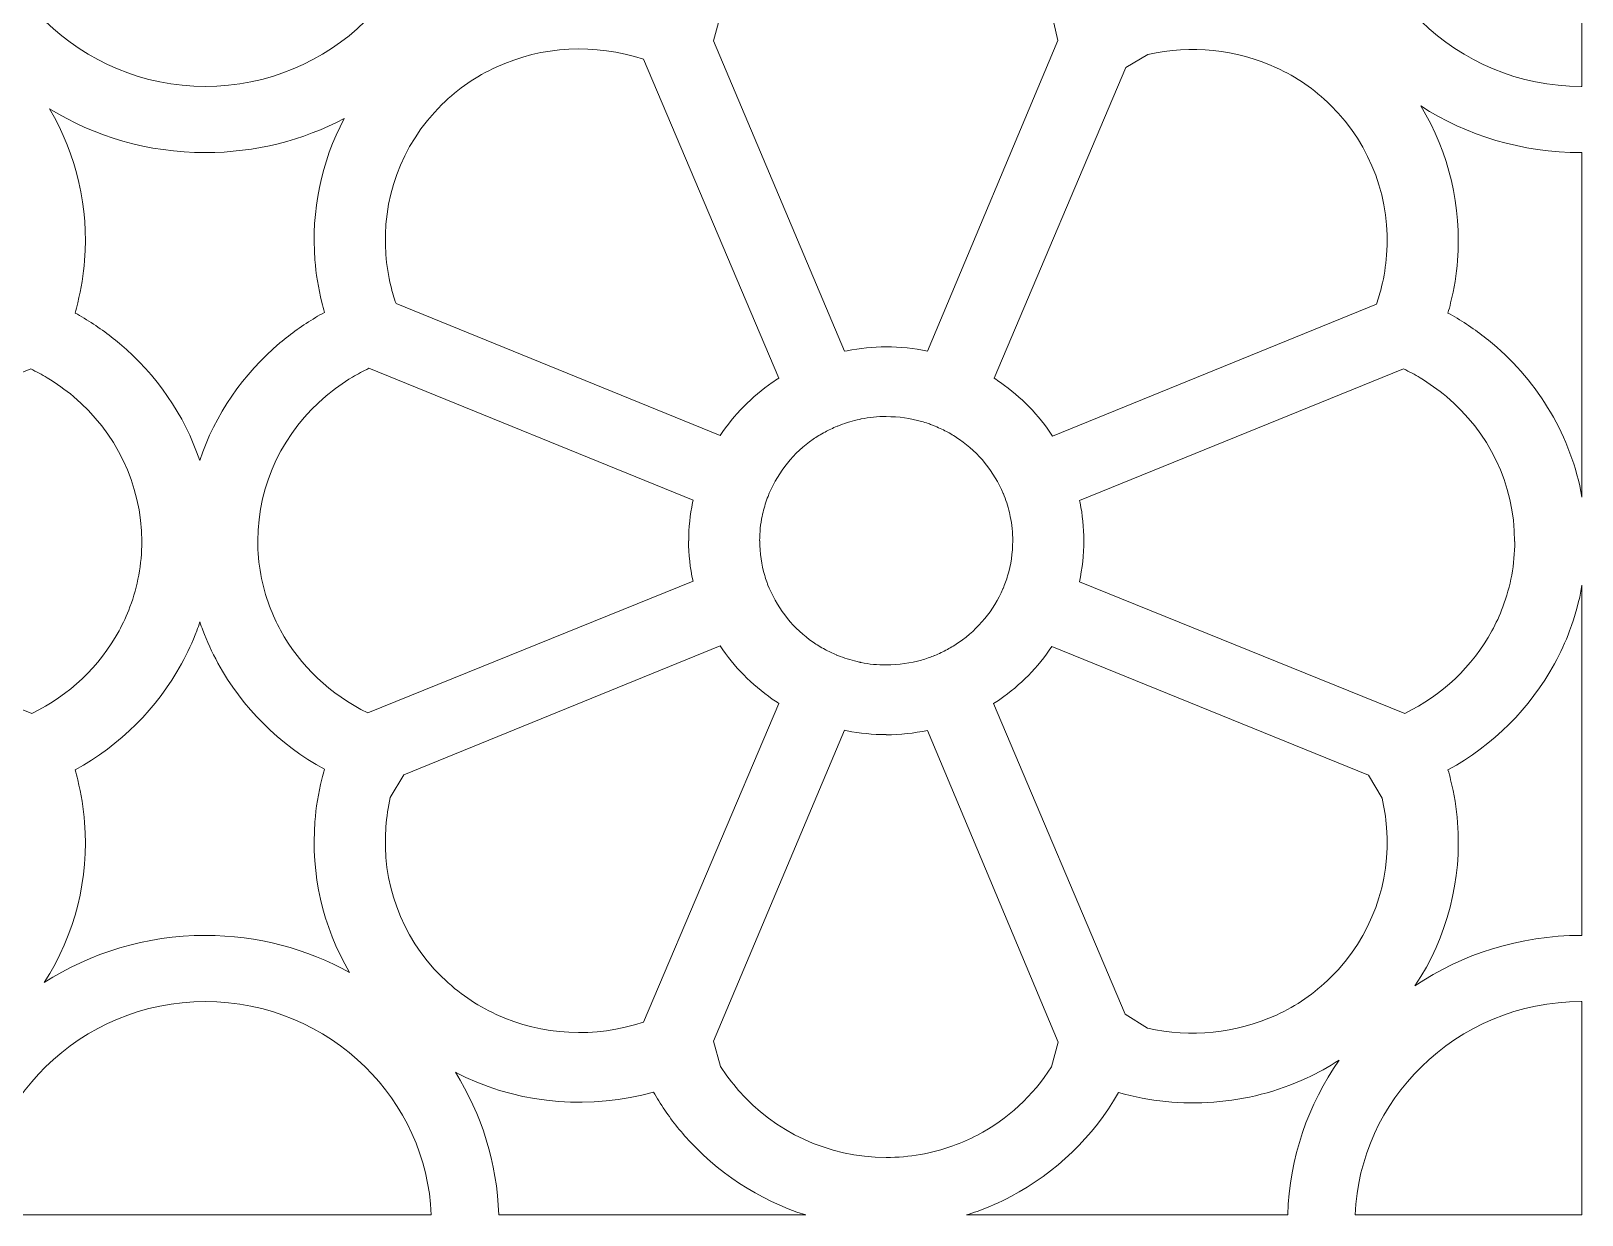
# Model space of a CAD drawing. Header units: millimetres. Extents: x -1200 to 1200, y -590 to 590.
# Drawn here: x 749 to 1200, y -590 to -245.9 of the extents above; entities that cross this region are included whole.
import ezdxf

# ---------------------------------------------------------------- set-up
doc = ezdxf.new("R2010")
doc.units = ezdxf.units.MM
doc.header["$MEASUREMENT"] = 0
doc.layers.add('Layer 1', color=7, linetype='Continuous')

msp = doc.modelspace()

# ---------------------------------------------------------------- linework, layer by layer
at = {"layer": 'Layer 1', "color": 250, "lineweight": 20}
for points, knots in [([(865.3708, -197.5319), (865.3708, -197.5319), (865.3708, -197.5295), (865.3708, -197.5295), (865.3708, -197.5295), (865.4091, -197.5295), (865.4091, -197.5295), (865.4087, -179.7629), (858.0399, -163.65), (846.1298, -151.9653), (834.2207, -140.2812), (817.7992, -133.0523), (799.692, -133.0513), (799.692, -133.0513), (799.692, -133.089), (799.692, -133.089), (799.692, -133.089), (799.6868, -133.089), (799.6868, -133.089), (799.6868, -133.089), (799.6844, -133.089), (799.6844, -133.089), (799.6844, -133.089), (799.6844, -133.0513), (799.6844, -133.0513), (781.5759, -133.0516), (765.1523, -140.2812), (753.2425, -151.9667), (741.3337, -163.651), (733.9655, -179.7622), (733.9645, -197.5268), (733.9645, -197.5268), (734.0029, -197.5268), (734.0029, -197.5268), (734.0029, -197.5268), (734.0029, -197.5319), (734.0029, -197.5319), (734.0029, -197.5319), (734.0029, -197.5343), (734.0029, -197.5343), (734.0029, -197.5343), (733.9645, -197.5343), (733.9645, -197.5343), (733.9649, -215.3006), (741.3337, -231.4135), (753.2442, -243.0982), (765.1533, -254.7819), (781.5748, -262.0108), (799.6816, -262.0118), (799.6816, -262.0118), (799.6816, -261.9742), (799.6816, -261.9742), (799.6816, -261.9742), (799.6868, -261.9742), (799.6868, -261.9742), (799.6868, -261.9742), (799.6893, -261.9742), (799.6893, -261.9742), (799.6893, -261.9742), (799.6893, -262.0118), (799.6893, -262.0118), (817.7981, -262.0115), (834.2214, -254.7819), (846.1315, -243.0968), (858.0406, -231.4125), (865.408, -215.3016), (865.4091, -197.537), (865.4091, -197.537), (865.3708, -197.537), (865.3708, -197.537), (865.3708, -197.537), (865.3708, -197.5319), (865.3708, -197.5319)], [0, 0, 0, 0, 0.04166667, 0.04166667, 0.04166667, 0.08333333, 0.08333333, 0.08333333, 0.125, 0.125, 0.125, 0.16666667, 0.16666667, 0.16666667, 0.20833333, 0.20833333, 0.20833333, 0.25, 0.25, 0.25, 0.29166667, 0.29166667, 0.29166667, 0.33333333, 0.33333333, 0.33333333, 0.375, 0.375, 0.375, 0.41666667, 0.41666667, 0.41666667, 0.45833333, 0.45833333, 0.45833333, 0.5, 0.5, 0.5, 0.54166667, 0.54166667, 0.54166667, 0.58333333, 0.58333333, 0.58333333, 0.625, 0.625, 0.625, 0.66666667, 0.66666667, 0.66666667, 0.70833333, 0.70833333, 0.70833333, 0.75, 0.75, 0.75, 0.79166667, 0.79166667, 0.79166667, 0.83333333, 0.83333333, 0.83333333, 0.875, 0.875, 0.875, 0.91666667, 0.91666667, 0.91666667, 0.95833333, 0.95833333, 0.95833333, 1, 1, 1, 1]), ([(1199.95, -133.053), (1199.95, -133.053), (1199.95, -262.0118), (1199.95, -262.0118), (1199.95, -262.0118), (1199.6905, -262.0118), (1199.6905, -262.0118), (1199.6905, -262.0118), (1199.6905, -261.9742), (1199.6905, -261.9742), (1199.6905, -261.9742), (1199.6881, -261.9742), (1199.6881, -261.9742), (1199.6881, -261.9742), (1199.6829, -261.9742), (1199.6829, -261.9742), (1199.6829, -261.9742), (1199.6829, -262.0118), (1199.6829, -262.0118), (1181.5761, -262.0108), (1165.1546, -254.7819), (1153.2455, -243.0982), (1141.335, -231.4135), (1133.9662, -215.3006), (1133.9658, -197.5343), (1133.9658, -197.5343), (1134.0041, -197.5343), (1134.0041, -197.5343), (1134.0041, -197.5343), (1134.0041, -197.5319), (1134.0041, -197.5319), (1134.0041, -197.5319), (1134.0041, -197.5268), (1134.0041, -197.5268), (1134.0041, -197.5268), (1133.9658, -197.5268), (1133.9658, -197.5268), (1133.9669, -179.7622), (1141.335, -163.651), (1153.2437, -151.9667), (1165.1535, -140.2812), (1181.5772, -133.0516), (1199.6857, -133.0513), (1199.6857, -133.0513), (1199.6857, -133.089), (1199.6857, -133.089), (1199.6857, -133.089), (1199.6881, -133.089), (1199.6881, -133.089), (1199.6881, -133.089), (1199.6933, -133.089), (1199.6933, -133.089), (1199.6933, -133.089), (1199.6933, -133.0513), (1199.6933, -133.0513), (1199.6933, -133.0513), (1199.95, -133.053), (1199.95, -133.053)], [0, 0, 0, 0, 0.05263158, 0.05263158, 0.05263158, 0.10526316, 0.10526316, 0.10526316, 0.15789474, 0.15789474, 0.15789474, 0.21052632, 0.21052632, 0.21052632, 0.26315789, 0.26315789, 0.26315789, 0.31578947, 0.31578947, 0.31578947, 0.36842105, 0.36842105, 0.36842105, 0.42105263, 0.42105263, 0.42105263, 0.47368421, 0.47368421, 0.47368421, 0.52631579, 0.52631579, 0.52631579, 0.57894737, 0.57894737, 0.57894737, 0.63157895, 0.63157895, 0.63157895, 0.68421053, 0.68421053, 0.68421053, 0.73684211, 0.73684211, 0.73684211, 0.78947368, 0.78947368, 0.78947368, 0.84210526, 0.84210526, 0.84210526, 0.89473684, 0.89473684, 0.89473684, 0.94736842, 0.94736842, 0.94736842, 1, 1, 1, 1]), ([(1047.5792, -248.6367), (1047.5792, -248.6367), (1045.8981, -241.4191), (1045.8981, -241.4191), (1040.5522, -232.9488), (1033.0414, -225.9862), (1024.1443, -221.3124), (1021.9537, -220.1616), (1019.5702, -219.1173), (1017.0056, -218.192), (1010.9252, -215.9993), (1004.4098, -214.8024), (997.6653, -214.802), (997.6653, -214.802), (997.6653, -214.8418), (997.6653, -214.8418), (997.6653, -214.8418), (997.659, -214.8418), (997.659, -214.8418), (980.5222, -214.8418), (965.1574, -222.3841), (954.7118, -234.3168), (952.8043, -236.4955), (951.0587, -238.8206), (949.4959, -241.27), (949.4959, -241.27), (947.4685, -248.7295), (947.4685, -248.7295), (947.4685, -248.7295), (985.5417, -338.9738), (985.5417, -338.9738), (985.5417, -338.9738), (986.2856, -338.8263), (986.2856, -338.8263), (989.9599, -338.0998), (993.758, -337.7173), (997.6433, -337.7163), (997.6433, -337.7163), (997.6433, -337.6769), (997.6433, -337.6769), (997.6433, -337.6769), (997.6545, -337.6769), (997.6545, -337.6769), (1001.7117, -337.6769), (1005.7177, -338.1132), (1009.6246, -338.9378), (1009.6246, -338.9378), (1047.5792, -248.6367), (1047.5792, -248.6367)], [0, 0, 0, 0, 0.0625, 0.0625, 0.0625, 0.125, 0.125, 0.125, 0.1875, 0.1875, 0.1875, 0.25, 0.25, 0.25, 0.3125, 0.3125, 0.3125, 0.375, 0.375, 0.375, 0.4375, 0.4375, 0.4375, 0.5, 0.5, 0.5, 0.5625, 0.5625, 0.5625, 0.625, 0.625, 0.625, 0.6875, 0.6875, 0.6875, 0.75, 0.75, 0.75, 0.8125, 0.8125, 0.8125, 0.875, 0.875, 0.875, 0.9375, 0.9375, 0.9375, 1, 1, 1, 1]), ([(855.1221, -325.1364), (855.1221, -325.1364), (949.4031, -363.48), (949.4031, -363.48), (953.3885, -357.4583), (958.5294, -352.2164), (964.5223, -348.0548), (965.1466, -347.621), (965.766, -347.2062), (966.3844, -346.8086), (966.3844, -346.8086), (927.086, -254.1342), (927.086, -254.1342), (913.033, -249.4764), (897.6125, -250.2207), (884.2277, -256.3997), (881.3043, -257.75), (878.533, -259.313), (875.9538, -261.0859), (873.3722, -262.8604), (870.8666, -264.9221), (868.4678, -267.2725), (868.4678, -267.2725), (868.4881, -267.2923), (868.4881, -267.2923), (868.4881, -267.2923), (868.4783, -267.3016), (868.4783, -267.3016), (856.3718, -279.1786), (850.9494, -295.1824), (852.1635, -310.8928), (852.4066, -314.0409), (852.8882, -317.0941), (853.6074, -320.015), (854.0329, -321.745), (854.5372, -323.4546), (855.1221, -325.1364)], [0, 0, 0, 0, 0.08333333, 0.08333333, 0.08333333, 0.16666667, 0.16666667, 0.16666667, 0.25, 0.25, 0.25, 0.33333333, 0.33333333, 0.33333333, 0.41666667, 0.41666667, 0.41666667, 0.5, 0.5, 0.5, 0.58333333, 0.58333333, 0.58333333, 0.66666667, 0.66666667, 0.66666667, 0.75, 0.75, 0.75, 0.83333333, 0.83333333, 0.83333333, 0.91666667, 0.91666667, 0.91666667, 1, 1, 1, 1]), ([(1045.9948, -363.6274), (1045.9948, -363.6274), (1140.1847, -325.3215), (1140.1847, -325.3215), (1140.7696, -323.6397), (1141.276, -321.9291), (1141.7019, -320.1987), (1142.4211, -317.2779), (1142.9027, -314.225), (1143.1458, -311.0765), (1144.3599, -295.3661), (1138.9375, -279.3624), (1126.831, -267.4853), (1126.831, -267.4853), (1126.8212, -267.4761), (1126.8212, -267.4761), (1126.8212, -267.4761), (1126.8415, -267.4563), (1126.8415, -267.4563), (1124.4427, -265.1055), (1121.9374, -263.0439), (1119.3555, -261.2696), (1116.7766, -259.4965), (1114.005, -257.9334), (1111.0816, -256.5838), (1099.4368, -251.2075), (1086.2495, -249.9459), (1073.7631, -252.7761), (1073.7631, -252.7761), (1067.2955, -256.5072), (1067.2955, -256.5072), (1067.2955, -256.5072), (1028.9929, -346.8329), (1028.9929, -346.8329), (1029.644, -347.249), (1030.2837, -347.6743), (1030.9087, -348.1106), (1036.8873, -352.2811), (1042.0167, -357.5544), (1045.9948, -363.6274)], [0, 0, 0, 0, 0.07692308, 0.07692308, 0.07692308, 0.15384615, 0.15384615, 0.15384615, 0.23076923, 0.23076923, 0.23076923, 0.30769231, 0.30769231, 0.30769231, 0.38461538, 0.38461538, 0.38461538, 0.46153846, 0.46153846, 0.46153846, 0.53846154, 0.53846154, 0.53846154, 0.61538462, 0.61538462, 0.61538462, 0.69230769, 0.69230769, 0.69230769, 0.76923077, 0.76923077, 0.76923077, 0.84615385, 0.84615385, 0.84615385, 0.92307692, 0.92307692, 0.92307692, 1, 1, 1, 1]), ([(754.3756, -268.5149), (762.3611, -281.9817), (765.7574, -297.3897), (764.5835, -312.5846), (764.2688, -316.6541), (763.5985, -320.7945), (762.5731, -324.9605), (762.3331, -325.9354), (762.0723, -326.9089), (761.7918, -327.8786), (762.6865, -328.3703), (763.5741, -328.8784), (764.4519, -329.4044), (768.0956, -331.5878), (771.5417, -334.0502), (774.7557, -336.7585), (785.4141, -345.7397), (793.5586, -357.4258), (798.0308, -370.7026), (802.4895, -357.3505), (810.6581, -345.5977), (821.3657, -336.5751), (824.5799, -333.8664), (828.0258, -331.4041), (831.6694, -329.2209), (832.5473, -328.6951), (833.4335, -328.1872), (834.3281, -327.6955), (834.0477, -326.7251), (833.7878, -325.7516), (833.5479, -324.7764), (832.5225, -320.6104), (831.8522, -316.4703), (831.5376, -312.4008), (830.4498, -298.3225), (833.2828, -284.0612), (840.0563, -271.3304), (828.0436, -277.6576), (814.2996, -281.2502), (799.6893, -281.2505), (799.6893, -281.2505), (799.6893, -281.2881), (799.6893, -281.2881), (799.6893, -281.2881), (799.6868, -281.2881), (799.6868, -281.2881), (799.6868, -281.2881), (799.6816, -281.2881), (799.6816, -281.2881), (799.6816, -281.2881), (799.6816, -281.2505), (799.6816, -281.2505), (783.0274, -281.2495), (767.496, -276.5821), (754.3756, -268.5149)], [0, 0, 0, 0, 0.05555556, 0.05555556, 0.05555556, 0.11111111, 0.11111111, 0.11111111, 0.16666667, 0.16666667, 0.16666667, 0.22222222, 0.22222222, 0.22222222, 0.27777778, 0.27777778, 0.27777778, 0.33333333, 0.33333333, 0.33333333, 0.38888889, 0.38888889, 0.38888889, 0.44444444, 0.44444444, 0.44444444, 0.5, 0.5, 0.5, 0.55555556, 0.55555556, 0.55555556, 0.61111111, 0.61111111, 0.61111111, 0.66666667, 0.66666667, 0.66666667, 0.72222222, 0.72222222, 0.72222222, 0.77777778, 0.77777778, 0.77777778, 0.83333333, 0.83333333, 0.83333333, 0.88888889, 0.88888889, 0.88888889, 0.94444444, 0.94444444, 0.94444444, 1, 1, 1, 1]), ([(1199.95, -281.2505), (1199.95, -281.2505), (1199.95, -381.417), (1199.95, -381.417), (1196.8296, -363.7171), (1187.3873, -348.0867), (1173.9439, -336.7585), (1170.73, -334.0502), (1167.2838, -331.5878), (1163.6403, -329.4044), (1162.7624, -328.8784), (1161.8748, -328.3703), (1160.9802, -327.8786), (1161.2606, -326.9089), (1161.5215, -325.9354), (1161.7614, -324.9605), (1162.7868, -320.7945), (1163.4571, -316.6541), (1163.7717, -312.5846), (1164.9698, -297.0807), (1161.4098, -281.3549), (1153.0715, -267.6958), (1166.4622, -276.2656), (1182.4728, -281.2495), (1199.6829, -281.2505), (1199.6829, -281.2505), (1199.6829, -281.2881), (1199.6829, -281.2881), (1199.6829, -281.2881), (1199.6881, -281.2881), (1199.6881, -281.2881), (1199.6881, -281.2881), (1199.6905, -281.2881), (1199.6905, -281.2881), (1199.6905, -281.2881), (1199.6905, -281.2505), (1199.6905, -281.2505), (1199.6905, -281.2505), (1199.95, -281.2505), (1199.95, -281.2505)], [0, 0, 0, 0, 0.07692308, 0.07692308, 0.07692308, 0.15384615, 0.15384615, 0.15384615, 0.23076923, 0.23076923, 0.23076923, 0.30769231, 0.30769231, 0.30769231, 0.38461538, 0.38461538, 0.38461538, 0.46153846, 0.46153846, 0.46153846, 0.53846154, 0.53846154, 0.53846154, 0.61538462, 0.61538462, 0.61538462, 0.69230769, 0.69230769, 0.69230769, 0.76923077, 0.76923077, 0.76923077, 0.84615385, 0.84615385, 0.84615385, 0.92307692, 0.92307692, 0.92307692, 1, 1, 1, 1]), ([(748.8926, -344.1314), (748.8926, -344.1314), (654.6866, -382.3884), (654.6866, -382.3884), (654.7629, -382.7176), (654.8118, -382.9274), (654.8303, -383.0194), (654.8303, -383.0194), (654.8303, -383.0591), (654.8303, -383.0591), (655.5296, -386.5062), (655.8979, -390.1806), (655.8989, -394.0527), (655.8989, -394.0527), (655.939, -394.0527), (655.939, -394.0527), (655.939, -394.0527), (655.939, -394.0636), (655.939, -394.0636), (655.939, -398.1246), (655.4835, -402.1195), (654.6217, -405.9995), (654.6217, -405.9995), (749.2187, -444.2716), (749.2187, -444.2716), (760.0575, -439.0167), (768.9511, -430.5946), (774.5837, -420.2742), (775.7563, -418.1249), (776.8211, -415.7865), (777.7638, -413.2705), (779.9994, -407.3052), (781.2191, -400.9126), (781.2194, -394.2952), (781.2194, -394.2952), (781.1793, -394.2952), (781.1793, -394.2952), (781.1793, -394.2952), (781.1793, -394.2894), (781.1793, -394.2894), (781.1793, -377.4765), (773.491, -362.4021), (761.3287, -352.1538), (758.9462, -350.1459), (756.3929, -348.3214), (753.6941, -346.7043), (752.1568, -345.7828), (750.5538, -344.9249), (748.8926, -344.1314)], [0, 0, 0, 0, 0.0625, 0.0625, 0.0625, 0.125, 0.125, 0.125, 0.1875, 0.1875, 0.1875, 0.25, 0.25, 0.25, 0.3125, 0.3125, 0.3125, 0.375, 0.375, 0.375, 0.4375, 0.4375, 0.4375, 0.5, 0.5, 0.5, 0.5625, 0.5625, 0.5625, 0.625, 0.625, 0.625, 0.6875, 0.6875, 0.6875, 0.75, 0.75, 0.75, 0.8125, 0.8125, 0.8125, 0.875, 0.875, 0.875, 0.9375, 0.9375, 0.9375, 1, 1, 1, 1]), ([(941.493, -382.229), (941.493, -382.229), (847.2277, -343.9477), (847.2277, -343.9477), (845.5662, -344.7412), (843.965, -345.5994), (842.4273, -346.5205), (839.7285, -348.138), (837.1747, -349.9625), (834.7926, -351.9704), (822.63, -362.2187), (814.9417, -377.2927), (814.9417, -394.1053), (814.9417, -394.1053), (814.9417, -394.1118), (814.9417, -394.1118), (814.9417, -394.1118), (814.9016, -394.1118), (814.9016, -394.1118), (814.9019, -400.7286), (816.1216, -407.1215), (818.3572, -413.0864), (819.2999, -415.6028), (820.3647, -417.9408), (821.5373, -420.0901), (827.1696, -430.4109), (836.0625, -438.8333), (846.902, -444.0885), (846.902, -444.0885), (941.4704, -405.8284), (941.4704, -405.8284), (940.6267, -401.9895), (940.182, -398.0513), (940.182, -394.0636), (940.182, -394.0636), (940.182, -394.0527), (940.182, -394.0527), (940.182, -394.0527), (940.2221, -394.0527), (940.2221, -394.0527), (940.2232, -390.2517), (940.6113, -386.5326), (941.3486, -382.9342), (941.3486, -382.9342), (941.493, -382.229), (941.493, -382.229)], [0, 0, 0, 0, 0.06666667, 0.06666667, 0.06666667, 0.13333333, 0.13333333, 0.13333333, 0.2, 0.2, 0.2, 0.26666667, 0.26666667, 0.26666667, 0.33333333, 0.33333333, 0.33333333, 0.4, 0.4, 0.4, 0.46666667, 0.46666667, 0.46666667, 0.53333333, 0.53333333, 0.53333333, 0.6, 0.6, 0.6, 0.66666667, 0.66666667, 0.66666667, 0.73333333, 0.73333333, 0.73333333, 0.8, 0.8, 0.8, 0.86666667, 0.86666667, 0.86666667, 0.93333333, 0.93333333, 0.93333333, 1, 1, 1, 1]), ([(1148.0809, -344.1314), (1148.0809, -344.1314), (1053.8749, -382.3884), (1053.8749, -382.3884), (1053.9513, -382.7176), (1054.0001, -382.9274), (1054.0185, -383.0194), (1054.0185, -383.0194), (1054.0185, -383.0591), (1054.0185, -383.0591), (1054.7178, -386.5062), (1055.0861, -390.1806), (1055.0872, -394.0527), (1055.0872, -394.0527), (1055.1273, -394.0527), (1055.1273, -394.0527), (1055.1273, -394.0527), (1055.1273, -394.0636), (1055.1273, -394.0636), (1055.1273, -398.1246), (1054.6718, -402.1195), (1053.81, -405.9995), (1053.81, -405.9995), (1148.407, -444.2716), (1148.407, -444.2716), (1159.2457, -439.0167), (1168.1394, -430.5946), (1173.772, -420.2742), (1174.9446, -418.1249), (1176.0094, -415.7865), (1176.9521, -413.2705), (1179.1877, -407.3052), (1180.4074, -400.9126), (1180.4077, -394.2952), (1180.4077, -394.2952), (1180.3676, -394.2952), (1180.3676, -394.2952), (1180.3676, -394.2952), (1180.3676, -394.2894), (1180.3676, -394.2894), (1180.3676, -377.4765), (1172.6793, -362.4021), (1160.517, -352.1538), (1158.1346, -350.1459), (1155.5812, -348.3214), (1152.8824, -346.7043), (1151.345, -345.7828), (1149.7421, -344.9249), (1148.0809, -344.1314)], [0, 0, 0, 0, 0.0625, 0.0625, 0.0625, 0.125, 0.125, 0.125, 0.1875, 0.1875, 0.1875, 0.25, 0.25, 0.25, 0.3125, 0.3125, 0.3125, 0.375, 0.375, 0.375, 0.4375, 0.4375, 0.4375, 0.5, 0.5, 0.5, 0.5625, 0.5625, 0.5625, 0.625, 0.625, 0.625, 0.6875, 0.6875, 0.6875, 0.75, 0.75, 0.75, 0.8125, 0.8125, 0.8125, 0.875, 0.875, 0.875, 0.9375, 0.9375, 0.9375, 1, 1, 1, 1]), ([(962.9264, -406.0248), (963.0372, -406.3355), (963.1506, -406.6401), (963.2661, -406.9377), (963.2661, -406.9377), (963.6588, -407.8667), (963.6588, -407.8667), (966.3523, -414.2395), (970.8093, -419.675), (976.413, -423.5666), (977.4216, -424.2671), (978.5704, -424.9689), (979.8536, -425.6672), (980.857, -426.2134), (981.9602, -426.7417), (983.1613, -427.2447), (983.1613, -427.2447), (983.1993, -427.2601), (983.1993, -427.2601), (983.1993, -427.2601), (983.2412, -427.2772), (983.2412, -427.2772), (983.2412, -427.2772), (983.5614, -427.4076), (983.5614, -427.4076), (985.3561, -428.1388), (987.2367, -428.7369), (989.1874, -429.1869), (990.151, -429.4093), (990.1284, -429.4217), (990.3299, -429.4613), (992.6904, -429.9281), (995.1367, -430.1741), (997.6433, -430.1744), (997.6433, -430.1744), (997.6433, -430.1348), (997.6433, -430.1348), (997.6433, -430.1348), (997.6545, -430.1348), (997.6545, -430.1348), (1001.3141, -430.1348), (1004.7635, -429.6472), (1007.9442, -428.74), (1008.5044, -428.5802), (1009.1332, -428.38), (1009.829, -428.1412), (1010.3333, -427.9677), (1010.8188, -427.7895), (1011.2868, -427.6074), (1011.2868, -427.6074), (1011.6796, -427.4421), (1011.6796, -427.4421), (1011.6796, -427.4421), (1011.6848, -427.4401), (1011.6848, -427.4401), (1011.6848, -427.4401), (1011.7654, -427.4004), (1011.7654, -427.4004), (1013.0091, -426.893), (1014.2305, -426.3133), (1015.4222, -425.6676), (1016.5885, -425.0359), (1017.722, -424.3386), (1018.8165, -423.582), (1024.4411, -419.6935), (1028.9011, -414.3076), (1031.5853, -408.0238), (1031.5853, -408.0238), (1031.623, -407.9362), (1031.623, -407.9362), (1031.623, -407.9362), (1031.6219, -407.9359), (1031.6219, -407.9359), (1031.8765, -407.3364), (1032.1147, -406.7314), (1032.3341, -406.1234), (1032.5897, -405.4154), (1032.7997, -404.7899), (1032.9605, -404.2526), (1033.9102, -401.082), (1034.4208, -397.665), (1034.4208, -394.0636), (1034.4208, -394.0636), (1034.4208, -394.0527), (1034.4208, -394.0527), (1034.4208, -394.0527), (1034.4612, -394.0527), (1034.4612, -394.0527), (1034.4609, -391.7436), (1034.2063, -389.3771), (1033.7233, -386.9856), (1033.7233, -386.9856), (1033.7159, -386.9873), (1033.7159, -386.9873), (1033.7159, -386.9873), (1033.4847, -385.8431), (1033.4847, -385.8431), (1033.032, -383.931), (1032.4405, -382.112), (1031.7252, -380.3993), (1031.7252, -380.3993), (1031.698, -380.3336), (1031.698, -380.3336), (1029.0351, -373.991), (1024.5746, -368.5493), (1018.9375, -364.6163), (1017.8183, -363.8355), (1016.6806, -363.1275), (1015.5314, -362.4996), (1014.5091, -361.9412), (1013.2842, -361.3663), (1011.8585, -360.7798), (1011.8585, -360.7798), (1011.8676, -360.7593), (1011.8676, -360.7593), (1011.8676, -360.7593), (1010.5415, -360.2392), (1010.5415, -360.2392), (1010.3079, -360.1536), (1010.0711, -360.0688), (1009.8294, -359.9856), (1009.1335, -359.7468), (1008.5047, -359.5466), (1007.9446, -359.3868), (1004.7635, -358.4797), (1001.3141, -357.9921), (997.6545, -357.9921), (997.6545, -357.9921), (997.6433, -357.9921), (997.6433, -357.9921), (997.6433, -357.9921), (997.6433, -357.9524), (997.6433, -357.9524), (995.137, -357.9527), (992.6911, -358.1988), (990.3299, -358.6658), (990.1123, -358.7086), (990.158, -358.7161), (989.1874, -358.9399), (987.237, -359.3895), (985.3561, -359.9884), (983.561, -360.7196), (983.561, -360.7196), (983.3957, -360.787), (983.3957, -360.787), (982.1031, -361.3194), (980.9215, -361.8785), (979.8529, -362.4599), (978.5701, -363.1579), (977.4212, -363.8601), (976.4126, -364.5605), (970.8093, -368.4522), (966.3526, -373.8873), (963.6588, -380.2604), (963.6588, -380.2604), (963.2779, -381.161), (963.2779, -381.161), (962.7157, -382.6143), (962.2372, -384.1572), (961.8479, -385.7846), (961.6185, -386.7437), (961.6119, -386.6982), (961.57, -386.9018), (961.0978, -389.2084), (960.8484, -391.6002), (960.848, -394.0527), (960.848, -394.0527), (960.8885, -394.0527), (960.8885, -394.0527), (960.8885, -394.0527), (960.8885, -394.0636), (960.8885, -394.0636), (960.8885, -397.6579), (961.3872, -401.0471), (962.3146, -404.1733), (962.4775, -404.7228), (962.6825, -405.3422), (962.9264, -406.0248)], [0, 0, 0, 0, 0.01694915, 0.01694915, 0.01694915, 0.03389831, 0.03389831, 0.03389831, 0.05084746, 0.05084746, 0.05084746, 0.06779661, 0.06779661, 0.06779661, 0.08474576, 0.08474576, 0.08474576, 0.10169492, 0.10169492, 0.10169492, 0.11864407, 0.11864407, 0.11864407, 0.13559322, 0.13559322, 0.13559322, 0.15254237, 0.15254237, 0.15254237, 0.16949153, 0.16949153, 0.16949153, 0.18644068, 0.18644068, 0.18644068, 0.20338983, 0.20338983, 0.20338983, 0.22033898, 0.22033898, 0.22033898, 0.23728814, 0.23728814, 0.23728814, 0.25423729, 0.25423729, 0.25423729, 0.27118644, 0.27118644, 0.27118644, 0.28813559, 0.28813559, 0.28813559, 0.30508475, 0.30508475, 0.30508475, 0.3220339, 0.3220339, 0.3220339, 0.33898305, 0.33898305, 0.33898305, 0.3559322, 0.3559322, 0.3559322, 0.37288136, 0.37288136, 0.37288136, 0.38983051, 0.38983051, 0.38983051, 0.40677966, 0.40677966, 0.40677966, 0.42372881, 0.42372881, 0.42372881, 0.44067797, 0.44067797, 0.44067797, 0.45762712, 0.45762712, 0.45762712, 0.47457627, 0.47457627, 0.47457627, 0.49152542, 0.49152542, 0.49152542, 0.50847458, 0.50847458, 0.50847458, 0.52542373, 0.52542373, 0.52542373, 0.54237288, 0.54237288, 0.54237288, 0.55932203, 0.55932203, 0.55932203, 0.57627119, 0.57627119, 0.57627119, 0.59322034, 0.59322034, 0.59322034, 0.61016949, 0.61016949, 0.61016949, 0.62711864, 0.62711864, 0.62711864, 0.6440678, 0.6440678, 0.6440678, 0.66101695, 0.66101695, 0.66101695, 0.6779661, 0.6779661, 0.6779661, 0.69491525, 0.69491525, 0.69491525, 0.71186441, 0.71186441, 0.71186441, 0.72881356, 0.72881356, 0.72881356, 0.74576271, 0.74576271, 0.74576271, 0.76271186, 0.76271186, 0.76271186, 0.77966102, 0.77966102, 0.77966102, 0.79661017, 0.79661017, 0.79661017, 0.81355932, 0.81355932, 0.81355932, 0.83050847, 0.83050847, 0.83050847, 0.84745763, 0.84745763, 0.84745763, 0.86440678, 0.86440678, 0.86440678, 0.88135593, 0.88135593, 0.88135593, 0.89830508, 0.89830508, 0.89830508, 0.91525424, 0.91525424, 0.91525424, 0.93220339, 0.93220339, 0.93220339, 0.94915254, 0.94915254, 0.94915254, 0.96610169, 0.96610169, 0.96610169, 0.98305085, 0.98305085, 0.98305085, 1, 1, 1, 1]), ([(1199.95, -407.014), (1199.95, -407.014), (1199.95, -508.783), (1199.95, -508.783), (1199.95, -508.783), (1199.6933, -508.7819), (1199.6933, -508.7819), (1199.6933, -508.7819), (1199.6933, -508.7443), (1199.6933, -508.7443), (1199.6933, -508.7443), (1199.6881, -508.7443), (1199.6881, -508.7443), (1199.6881, -508.7443), (1199.6857, -508.7443), (1199.6857, -508.7443), (1199.6857, -508.7443), (1199.6857, -508.7819), (1199.6857, -508.7819), (1181.7407, -508.7826), (1165.0998, -514.199), (1151.3729, -523.4512), (1160.9237, -509.1966), (1165.0479, -492.4288), (1163.7717, -475.9101), (1163.4571, -471.8402), (1162.7868, -467.7002), (1161.7614, -463.5342), (1161.5249, -462.5723), (1161.2672, -461.6132), (1160.991, -460.6561), (1174.1197, -453.4669), (1184.9111, -442.7331), (1191.9705, -429.7967), (1193.6966, -426.6346), (1195.168, -423.4455), (1196.3643, -420.2536), (1197.9529, -416.0157), (1199.1608, -411.59), (1199.95, -407.014)], [0, 0, 0, 0, 0.07692308, 0.07692308, 0.07692308, 0.15384615, 0.15384615, 0.15384615, 0.23076923, 0.23076923, 0.23076923, 0.30769231, 0.30769231, 0.30769231, 0.38461538, 0.38461538, 0.38461538, 0.46153846, 0.46153846, 0.46153846, 0.53846154, 0.53846154, 0.53846154, 0.61538462, 0.61538462, 0.61538462, 0.69230769, 0.69230769, 0.69230769, 0.76923077, 0.76923077, 0.76923077, 0.84615385, 0.84615385, 0.84615385, 0.92307692, 0.92307692, 0.92307692, 1, 1, 1, 1]), ([(841.6271, -519.5486), (833.7271, -506.1314), (830.372, -490.8199), (831.5376, -475.7274), (831.8515, -471.6582), (832.5221, -467.5182), (833.5472, -463.3515), (833.7837, -462.3889), (834.0393, -461.4298), (834.3156, -460.472), (821.1878, -453.2825), (810.3983, -442.549), (803.3388, -429.6133), (801.6127, -426.4505), (800.1412, -423.2618), (798.945, -420.0695), (798.6471, -419.2743), (798.3632, -418.4716), (798.0922, -417.6637), (797.8028, -418.5342), (797.4965, -419.3982), (797.176, -420.2536), (795.9797, -423.4455), (794.5082, -426.6346), (792.7822, -429.7967), (785.7228, -442.7331), (774.9314, -453.4669), (761.8026, -460.6561), (762.0789, -461.6132), (762.3367, -462.5723), (762.5731, -463.5342), (763.5985, -467.7002), (764.2688, -471.8402), (764.5835, -475.9101), (765.8313, -492.062), (761.9164, -508.4531), (752.8131, -522.4988), (766.2565, -513.828), (782.3634, -508.7823), (799.6844, -508.7819), (799.6844, -508.7819), (799.6844, -508.7443), (799.6844, -508.7443), (799.6844, -508.7443), (799.6868, -508.7443), (799.6868, -508.7443), (799.6868, -508.7443), (799.692, -508.7443), (799.692, -508.7443), (799.692, -508.7443), (799.692, -508.7819), (799.692, -508.7819), (814.942, -508.783), (829.2489, -512.6951), (841.6271, -519.5486)], [0, 0, 0, 0, 0.05555556, 0.05555556, 0.05555556, 0.11111111, 0.11111111, 0.11111111, 0.16666667, 0.16666667, 0.16666667, 0.22222222, 0.22222222, 0.22222222, 0.27777778, 0.27777778, 0.27777778, 0.33333333, 0.33333333, 0.33333333, 0.38888889, 0.38888889, 0.38888889, 0.44444444, 0.44444444, 0.44444444, 0.5, 0.5, 0.5, 0.55555556, 0.55555556, 0.55555556, 0.61111111, 0.61111111, 0.61111111, 0.66666667, 0.66666667, 0.66666667, 0.72222222, 0.72222222, 0.72222222, 0.77777778, 0.77777778, 0.77777778, 0.83333333, 0.83333333, 0.83333333, 0.88888889, 0.88888889, 0.88888889, 0.94444444, 0.94444444, 0.94444444, 1, 1, 1, 1]), ([(857.4101, -462.0601), (857.4101, -462.0601), (853.462, -468.7144), (853.462, -468.7144), (852.823, -471.4525), (852.3902, -474.3019), (852.1635, -477.2357), (850.9484, -492.9691), (856.3557, -508.9735), (868.4382, -520.8249), (868.4382, -520.8249), (868.4783, -520.8249), (868.4783, -520.8249), (868.4783, -520.8249), (868.4881, -520.8345), (868.4881, -520.8345), (868.4881, -520.8345), (868.4678, -520.8544), (868.4678, -520.8544), (870.867, -523.2051), (873.3722, -525.2674), (875.9538, -527.0416), (878.5333, -528.8151), (881.3043, -530.3786), (884.2274, -531.7277), (897.6125, -537.9078), (913.0341, -538.6514), (927.0874, -533.993), (927.0874, -533.993), (966.3844, -441.3203), (966.3844, -441.3203), (965.7664, -440.9226), (965.1466, -440.5062), (964.5227, -440.0723), (958.5291, -435.9104), (953.3875, -430.6703), (949.4021, -424.6479), (949.4021, -424.6479), (857.4101, -462.0601), (857.4101, -462.0601)], [0, 0, 0, 0, 0.07692308, 0.07692308, 0.07692308, 0.15384615, 0.15384615, 0.15384615, 0.23076923, 0.23076923, 0.23076923, 0.30769231, 0.30769231, 0.30769231, 0.38461538, 0.38461538, 0.38461538, 0.46153846, 0.46153846, 0.46153846, 0.53846154, 0.53846154, 0.53846154, 0.61538462, 0.61538462, 0.61538462, 0.69230769, 0.69230769, 0.69230769, 0.76923077, 0.76923077, 0.76923077, 0.84615385, 0.84615385, 0.84615385, 0.92307692, 0.92307692, 0.92307692, 1, 1, 1, 1]), ([(1137.8996, -462.2438), (1137.8996, -462.2438), (1045.8155, -424.794), (1045.8155, -424.794), (1041.8151, -430.8157), (1036.6794, -436.0384), (1030.7067, -440.1678), (1030.1058, -440.5835), (1029.4944, -440.989), (1028.875, -441.3832), (1028.875, -441.3832), (1067.14, -531.62), (1067.14, -531.62), (1067.14, -531.62), (1073.6236, -535.6895), (1073.6236, -535.6895), (1086.1508, -538.56), (1099.3936, -537.3073), (1111.0816, -531.9108), (1114.005, -530.5613), (1116.7766, -528.9982), (1119.3555, -527.225), (1121.9374, -525.4508), (1124.4427, -523.3892), (1126.8415, -521.0384), (1126.8415, -521.0384), (1126.8212, -521.0186), (1126.8212, -521.0186), (1126.8212, -521.0186), (1126.831, -521.0094), (1126.831, -521.0094), (1138.9375, -509.1323), (1144.3599, -493.1289), (1143.1458, -477.4181), (1142.9191, -474.4853), (1142.4852, -471.636), (1141.8459, -468.8988), (1141.8459, -468.8988), (1137.8996, -462.2438), (1137.8996, -462.2438)], [0, 0, 0, 0, 0.07692308, 0.07692308, 0.07692308, 0.15384615, 0.15384615, 0.15384615, 0.23076923, 0.23076923, 0.23076923, 0.30769231, 0.30769231, 0.30769231, 0.38461538, 0.38461538, 0.38461538, 0.46153846, 0.46153846, 0.46153846, 0.53846154, 0.53846154, 0.53846154, 0.61538462, 0.61538462, 0.61538462, 0.69230769, 0.69230769, 0.69230769, 0.76923077, 0.76923077, 0.76923077, 0.84615385, 0.84615385, 0.84615385, 0.92307692, 0.92307692, 0.92307692, 1, 1, 1, 1]), ([(1045.7137, -546.9992), (1045.7137, -546.9992), (1047.6915, -539.7584), (1047.6915, -539.7584), (1047.6915, -539.7584), (1009.6246, -449.19), (1009.6246, -449.19), (1005.7177, -450.0153), (1001.7121, -450.4499), (997.6545, -450.4499), (997.6545, -450.4499), (997.6433, -450.4499), (997.6433, -450.4499), (997.6433, -450.4499), (997.6433, -450.4106), (997.6433, -450.4106), (993.7583, -450.4096), (989.9599, -450.027), (986.2856, -449.3009), (986.2856, -449.3009), (985.542, -449.1534), (985.542, -449.1534), (985.542, -449.1534), (947.4368, -539.4716), (947.4368, -539.4716), (947.4368, -539.4716), (949.4952, -546.8572), (949.4952, -546.8572), (951.0584, -549.3069), (952.804, -551.6313), (954.7118, -553.8103), (965.1574, -565.7431), (980.5222, -573.2854), (997.659, -573.2854), (997.659, -573.2854), (997.6653, -573.2854), (997.6653, -573.2854), (997.6653, -573.2854), (997.6653, -573.3251), (997.6653, -573.3251), (1004.4098, -573.3248), (1010.9252, -572.1278), (1017.0056, -569.9352), (1019.5702, -569.0099), (1021.9533, -567.9659), (1024.1443, -566.8148), (1032.9392, -562.1951), (1040.3799, -555.3381), (1045.7137, -546.9992)], [0, 0, 0, 0, 0.0625, 0.0625, 0.0625, 0.125, 0.125, 0.125, 0.1875, 0.1875, 0.1875, 0.25, 0.25, 0.25, 0.3125, 0.3125, 0.3125, 0.375, 0.375, 0.375, 0.4375, 0.4375, 0.4375, 0.5, 0.5, 0.5, 0.5625, 0.5625, 0.5625, 0.625, 0.625, 0.625, 0.6875, 0.6875, 0.6875, 0.75, 0.75, 0.75, 0.8125, 0.8125, 0.8125, 0.875, 0.875, 0.875, 0.9375, 0.9375, 0.9375, 1, 1, 1, 1]), ([(865.36, -590.0266), (865.36, -590.0266), (734.0116, -590.0266), (734.0116, -590.0266), (734.6607, -573.2413), (741.8879, -558.0766), (753.2425, -546.9359), (765.1523, -535.2505), (781.5759, -528.021), (799.6844, -528.0206), (799.6844, -528.0206), (799.6844, -528.0582), (799.6844, -528.0582), (799.6844, -528.0582), (799.6868, -528.0582), (799.6868, -528.0582), (799.6868, -528.0582), (799.692, -528.0582), (799.692, -528.0582), (799.692, -528.0582), (799.692, -528.0206), (799.692, -528.0206), (817.7992, -528.0216), (834.2207, -535.2505), (846.1298, -546.9345), (857.485, -558.0749), (864.7109, -573.2406), (865.36, -590.0266)], [0, 0, 0, 0, 0.11111111, 0.11111111, 0.11111111, 0.22222222, 0.22222222, 0.22222222, 0.33333333, 0.33333333, 0.33333333, 0.44444444, 0.44444444, 0.44444444, 0.55555556, 0.55555556, 0.55555556, 0.66666667, 0.66666667, 0.66666667, 0.77777778, 0.77777778, 0.77777778, 0.88888889, 0.88888889, 0.88888889, 1, 1, 1, 1]), ([(1199.95, -528.0223), (1199.95, -528.0223), (1199.95, -590.0266), (1199.95, -590.0266), (1199.95, -590.0266), (1134.0129, -590.0266), (1134.0129, -590.0266), (1134.6619, -573.2413), (1141.8892, -558.0766), (1153.2437, -546.9359), (1165.1535, -535.2505), (1181.5772, -528.021), (1199.6857, -528.0206), (1199.6857, -528.0206), (1199.6857, -528.0582), (1199.6857, -528.0582), (1199.6857, -528.0582), (1199.6881, -528.0582), (1199.6881, -528.0582), (1199.6881, -528.0582), (1199.6933, -528.0582), (1199.6933, -528.0582), (1199.6933, -528.0582), (1199.6933, -528.0206), (1199.6933, -528.0206), (1199.6933, -528.0206), (1199.95, -528.0223), (1199.95, -528.0223)], [0, 0, 0, 0, 0.11111111, 0.11111111, 0.11111111, 0.22222222, 0.22222222, 0.22222222, 0.33333333, 0.33333333, 0.33333333, 0.44444444, 0.44444444, 0.44444444, 0.55555556, 0.55555556, 0.55555556, 0.66666667, 0.66666667, 0.66666667, 0.77777778, 0.77777778, 0.77777778, 0.88888889, 0.88888889, 0.88888889, 1, 1, 1, 1]), ([(1114.3924, -590.0266), (1114.3924, -590.0266), (1021.0144, -590.0266), (1021.0144, -590.0266), (1022.0611, -589.6991), (1023.098, -589.3504), (1024.1233, -588.9805), (1027.3767, -587.8068), (1030.6272, -586.3632), (1033.8502, -584.6698), (1046.9699, -577.7779), (1057.8651, -567.2641), (1065.1924, -554.4707), (1083.2877, -559.537), (1102.7962, -558.1382), (1119.8978, -550.2424), (1123.1096, -548.7598), (1126.2758, -547.0133), (1129.3732, -545.005), (1120.3467, -557.8583), (1114.8852, -573.3251), (1114.3924, -590.0266)], [0, 0, 0, 0, 0.14285714, 0.14285714, 0.14285714, 0.28571429, 0.28571429, 0.28571429, 0.42857143, 0.42857143, 0.42857143, 0.57142857, 0.57142857, 0.57142857, 0.71428571, 0.71428571, 0.71428571, 0.85714286, 0.85714286, 0.85714286, 1, 1, 1, 1]), ([(974.2753, -590.0266), (974.2753, -590.0266), (884.9804, -590.0266), (884.9804, -590.0266), (884.5325, -574.8406), (879.9759, -560.6758), (872.3674, -548.5678), (873.3768, -549.091), (874.3921, -549.5889), (875.4111, -550.0594), (892.4758, -557.938), (911.9351, -559.3464), (929.9972, -554.3191), (930.4889, -555.179), (930.9989, -556.0303), (931.5241, -556.8742), (933.7496, -560.4489), (936.2593, -563.83), (939.0203, -566.9832), (948.3227, -577.6103), (960.4707, -585.6874), (974.2753, -590.0266)], [0, 0, 0, 0, 0.14285714, 0.14285714, 0.14285714, 0.28571429, 0.28571429, 0.28571429, 0.42857143, 0.42857143, 0.42857143, 0.57142857, 0.57142857, 0.57142857, 0.71428571, 0.71428571, 0.71428571, 0.85714286, 0.85714286, 0.85714286, 1, 1, 1, 1])]:
    msp.add_open_spline(points, degree=3, knots=knots, dxfattribs=at)

doc.saveas('drawing.dxf')
